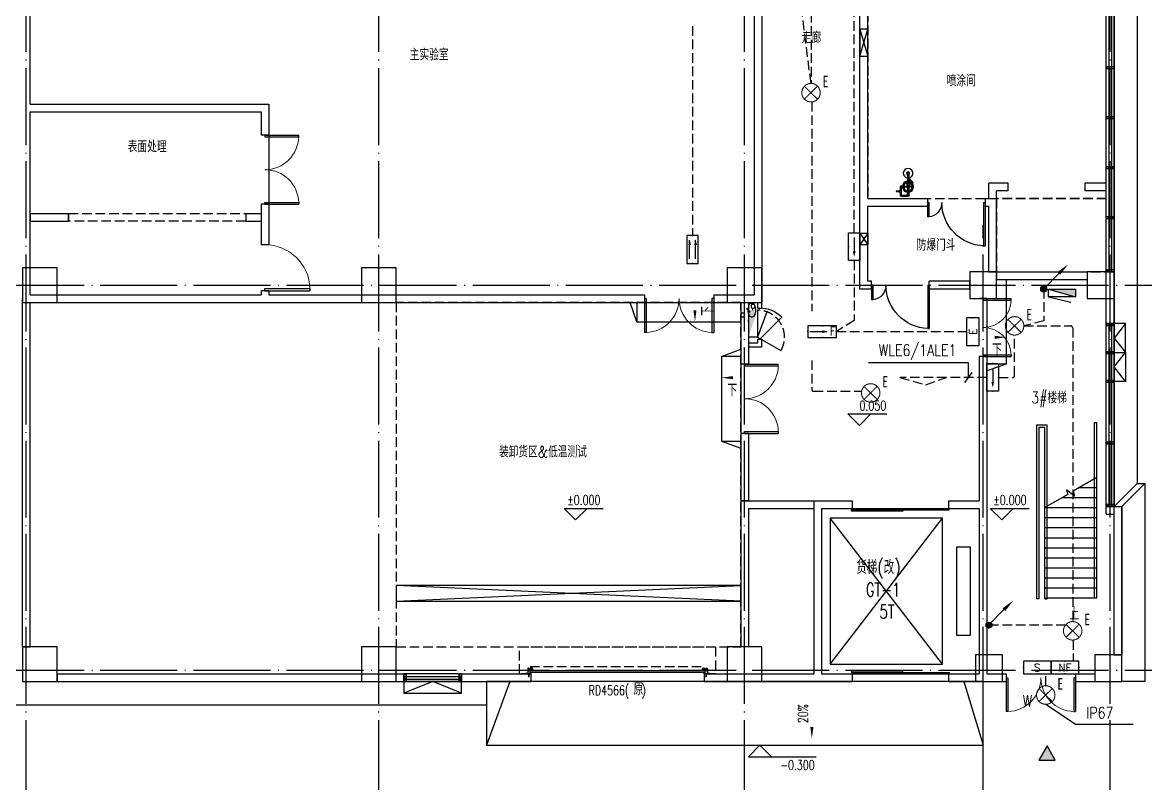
# Model space of a CAD drawing. Extents: x -621157 to 1764546, y -106808 to 741893.
# Drawn here: x 40121 to 69300, y -2948 to 16825 of the extents above; entities that cross this region are included whole.
import ezdxf
from ezdxf.enums import TextEntityAlignment as Align

# ---------------------------------------------------------------- set-up
doc = ezdxf.new("R2010")
doc.units = 0
doc.header["$LTSCALE"] = 1000
doc.header["$MEASUREMENT"] = 0
for name, pattern in [('DASH', [0.35, 0.25, -0.1]), ('XREF-A-101-平面图_t3$0$DASH', [0.35, 0.25, -0.1]), ('XREF-A-101-平面图_t3$0$DOTE', [2.42, 2, -0.2, 0.02, -0.2])]:
    doc.linetypes.add(name, pattern=pattern)
for name, color, linetype in [('0-底图', 7, 'Continuous'), ('E-EQUIP-LGT', 3, 'Continuous'), ('EQUIP-照明', 3, 'Continuous'), ('SIG_TEXT', 2, 'Continuous'), ('T-EQUP-JT', 7, 'Continuous'), ('TEL_TEXT', 7, 'Continuous'), ('WIRE-应急', 4, 'DASH'), ('WIRE-照明', 4, 'Continuous'), ('XREF-A-101-平面图_t3$0$1212121', 8, 'Continuous'), ('XREF-A-101-平面图_t3$0$A-COLUMN', 8, 'Continuous'), ('XREF-A-101-平面图_t3$0$A-DIM_ELEV', 8, 'Continuous'), ('XREF-A-101-平面图_t3$0$A-DOTE', 8, 'Continuous'), ('XREF-A-101-平面图_t3$0$A-GROUND', 8, 'Continuous'), ('XREF-A-101-平面图_t3$0$A-LEAD-AROW', 8, 'Continuous'), ('XREF-A-101-平面图_t3$0$A-PUB-TEXT', 8, 'Continuous'), ('XREF-A-101-平面图_t3$0$A-ROOM-CH', 8, 'Continuous'), ('XREF-A-101-平面图_t3$0$A-SEE', 8, 'Continuous'), ('XREF-A-101-平面图_t3$0$A-STAIR', 8, 'Continuous'), ('XREF-A-101-平面图_t3$0$A-WALL', 8, 'Continuous'), ('XREF-A-101-平面图_t3$0$A-WALL-FILL', 8, 'Continuous'), ('XREF-A-101-平面图_t3$0$A-WINDOW', 8, 'Continuous'), ('XREF-A-101-平面图_t3$0$A-开启符号', 8, 'Continuous'), ('XREF-A-101-平面图_t3$0$DIM_SYMB', 8, 'Continuous'), ('XREF-A-101-平面图_t3$0$EQUIP_消火栓', 8, 'Continuous'), ('XREF-A-101-平面图_t3$0$GROUND', 8, 'Continuous'), ('XREF-A-101-平面图_t3$0$HANDRAIL', 8, 'Continuous'), ('XREF-A-101-平面图_t3$0$I-WALL-GYPSUM', 8, 'Continuous'), ('XREF-A-101-平面图_t3$0$M-HOLE', 8, 'Continuous'), ('XREF-A-101-平面图_t3$0$P-EQUIPMENT', 8, 'Continuous'), ('XREF-A-101-平面图_t3$0$PUB_HATCH', 8, 'Continuous'), ('XREF-A-101-平面图_t3$0$PUB_TEXT', 8, 'Continuous'), ('XREF-A-101-平面图_t3$0$STAIR', 8, 'Continuous'), ('XREF-A-101-平面图_t3$0$win-kq', 8, 'Continuous'), ('XREF-A-101-平面图_t3$0$WINDOW_TEXT', 8, 'Continuous'), ('XREF-A-101-平面图_t3$0$家具-实验室家具', 8, 'Continuous'), ('XREF-A-101-平面图_t3$0$水-尺寸', 8, 'Continuous'), ('设备-照明', 3, 'Continuous')]:
    doc.layers.add(name, color=color, linetype=linetype)
doc.styles.add('_TEL_DIM', font='SIMPLEX', dxfattribs={"width": 0.8, "height": 3.5, "bigfont": 'HZTXT'})
doc.styles.add('DIM_FONT', font='ROMANS', dxfattribs={"width": 0.8, "bigfont": 'HZDXC'})
doc.styles.get("Standard").update_dxf_attribs({"font": 'romans.shx', "bigfont": 'HZDXC.SHX'})
doc.styles.add('STYLE1', font='simhei.ttf')
doc.styles.add('XREF-A-101-平面图_t3$0$-HZDXCROMANS', font='ROMANS.shx', dxfattribs={"bigfont": 'HZDXC.shx'})
doc.styles.add('XREF-A-101-平面图_t3$0$_TCH_DIM', font='SIMPLEX', dxfattribs={"bigfont": 'GBCBIG'})
doc.styles.add('XREF-A-101-平面图_t3$0$A-STANDARD', font='SIMPLEX', dxfattribs={"bigfont": 'GBCBIG'})
doc.styles.add('XREF-A-101-平面图_t3$0$A-WIN-LABEL', font='SIMPLEX', dxfattribs={"bigfont": 'GBCBIG'})
doc.styles.add('XREF-A-101-平面图_t3$0$hzdxcROMANS', font='ROMANS', dxfattribs={"width": 0.8, "bigfont": 'HZDXC'})
doc.dimstyles.get("Standard").update_dxf_attribs({"dimscale": 100, "dimtxt": 3.5, "dimasz": 1, "dimexe": 2.5, "dimexo": 3, "dimgap": 1.5, "dimtad": 1, "dimdec": 0, "dimzin": 0, "dimdsep": 46, "dimtxsty": 'Standard', "dimblk": 'ARCHTICK', "dimcen": 0.09, "dimadec": 0, "dimazin": 0, "dimtfac": 1, "dimtdec": 0, "dimtix": 1, "dimtmove": 2, "dimatfit": 3, "dimfxl": 0, "dimtolj": 1, "dimtzin": 0, "dimarcsym": 0})

# ---------------------------------------------------------------- blocks, each defined once
blk = doc.blocks.new('XREF-A-101-平面图_t3$0$轴网')
at = {"layer": 'XREF-A-101-平面图_t3$0$A-DOTE', "linetype": 'XREF-A-101-平面图_t3$0$DOTE'}
for p, q in [((38340, -3300), (38340, 43300)), ((47500, -3300), (47500, 43300)), ((57000, -3300), (57000, 43300)), ((66500, -3300), (66500, 43300)), ((63200, -3300), (63200, 11562.8)), ((-3300, 10000), (69800, 10000)), ((-3300, 0), (69800, 0))]:
    blk.add_line(p, q, dxfattribs=at)
blk = doc.blocks.new('XREF-A-101-平面图_t3$0$G$C869EB286')
at = {"layer": 'XREF-A-101-平面图_t3$0$A-WINDOW'}
h = blk.add_hatch(dxfattribs=at)
h.set_pattern_fill('ANSI31', color=256, scale=25)
h.set_pattern_definition([(45, (-143.957, -89940), (-28.0633, 28.0633), [])])
h.paths.add_polyline_path([(0, 60), (200, 60), (200, 0), (0, 0)])
blk.add_lwpolyline([(0, 60), (200, 60), (200, 0), (0, 0)], close=True, dxfattribs=at)
blk = doc.blocks.new('XREF-A-101-平面图_t3$0$G$CAD65C2AA')
at = {"layer": 'XREF-A-101-平面图_t3$0$DIM_SYMB'}
blk.add_lwpolyline([(-952, 1750, 0, 0, 0), (-952, 4180, 80, 0, 0), (-952, 4480, 0, 0, 0)], format="xyseb", dxfattribs=at)
at = {"layer": 'XREF-A-101-平面图_t3$0$HANDRAIL'}
for p, q in [((-410, 1880), (-410, 6430)), ((-410, 6430), (-350, 6430)), ((-350, 1880), (-350, 6430)), ((-410, 1880), (-350, 1880))]:
    blk.add_line(p, q, dxfattribs=at)
at = {"layer": 'XREF-A-101-平面图_t3$0$STAIR'}
for p, q in [((-1640, 6360), (-1910, 6360)), ((-1910, 6360), (-1910, 1850)), ((-1700, 6300), (-1850, 6300)), ((-1850, 6300), (-1850, 1850)), ((-1700, 1850), (-1700, 6300)), ((-1640, 1850), (-1640, 6360)), ((-350, 5000), (-964, 4645)), ((-350, 1880), (-350, 5000)), ((-930, 4515), (-1136, 4687)), ((-1136, 4687), (-1103, 4565)), ((-800, 4740), (-350, 4740)), ((-1103, 4565), (-1700, 4220)), ((-1250, 4480), (-350, 4480)), ((-964, 4645), (-930, 4515)), ((-1700, 4220), (-350, 4220)), ((-1700, 1880), (-1700, 4220)), ((-1700, 3960), (-350, 3960)), ((-1700, 3700), (-350, 3700)), ((-1700, 3440), (-350, 3440)), ((-1700, 3180), (-350, 3180)), ((-1700, 2920), (-350, 2920)), ((-1700, 2660), (-350, 2660)), ((-1700, 2400), (-350, 2400)), ((-1700, 2140), (-350, 2140)), ((-1850, 1850), (-1910, 1850)), ((-1700, 1880), (-350, 1880)), ((-1700, 1850), (-1640, 1850))]:
    blk.add_line(p, q, dxfattribs=at)
at = {"layer": 'XREF-A-101-平面图_t3$0$PUB_TEXT', "style": 'XREF-A-101-平面图_t3$0$_TCH_DIM'}
blk.add_text('上', height=338, dxfattribs=at).set_placement((-1056, 1295))
blk = doc.blocks.new('XREF-A-101-平面图_t3$0$ROOM')
at = {"layer": 'XREF-A-101-平面图_t3$0$A-ROOM-CH', "style": 'XREF-A-101-平面图_t3$0$-HZDXCROMANS', "width": 0.6}
for tag, p in [('中文房间名称', (0, -1000)), ('英文房间名称', (0, -1500))]:
    blk.add_attdef(tag, text='', height=300, dxfattribs=at).set_placement(p, align=Align.CENTER)
blk = doc.blocks.new('XREF-A-101-平面图_t3$0$柱网1F')
at = {"layer": 'XREF-A-101-平面图_t3$0$A-COLUMN'}
for points in [[(38240, -30450), (39140, -30450), (39140, -29550), (38240, -29550)], [(47050, -30450), (47950, -30450), (47950, -29550), (47050, -29550)], [(56550, -30450), (57450, -30450), (57450, -29550), (56550, -29550)], [(62850, -30350), (63550, -30350), (63550, -29650), (62850, -29650)], [(65900, -30350), (66600, -30350), (66600, -29650), (65900, -29650)], [(38240, -39400), (38240, -40300), (39140, -40300), (39140, -39400)], [(47050, -39400), (47050, -40300), (47950, -40300), (47950, -39400)], [(56550, -39400), (56550, -40300), (57450, -40300), (57450, -39400)], [(63000, -39600), (63000, -40300), (63700, -40300), (63700, -39600)], [(66100, -39600), (66100, -40300), (66800, -40300), (66800, -39600)]]:
    blk.add_lwpolyline(points, close=True, dxfattribs=at)
blk = doc.blocks.new('XREF-A-101-平面图_t3$0$TYHGDGV(28)')
at = {"color": 0, "linetype": 'XREF-A-101-平面图_t3$0$DASH', "extrusion": (0, 0, -1)}
blk.add_line((81729, 11046), (86274, 11046), dxfattribs=at)
at = {"layer": 'XREF-A-101-平面图_t3$0$win-kq'}
for p, q in [((81697, 11318), (81694, 11314)), ((81697, 11318), (81701, 11314)), ((81698, 11127), (81727, 11127)), ((81698, 11111), (81727, 11111)), ((81727, 11140), (81791, 11140)), ((81727, 11130), (81791, 11130)), ((81727, 11107), (81791, 11107)), ((86276, 11140), (86212, 11140)), ((86276, 11130), (86212, 11130)), ((86276, 11107), (86212, 11107)), ((86305, 11127), (86276, 11127)), ((86305, 11111), (86276, 11111)), ((86306, 11318), (86302, 11314)), ((86306, 11318), (86309, 11314))]:
    blk.add_line(p, q, dxfattribs=at)
at = {"layer": 'XREF-A-101-平面图_t3$0$win-kq', "linetype": 'XREF-A-101-平面图_t3$0$DASH'}
blk.add_line((86252, 11238), (86492, 11238), dxfattribs=at)
blk.add_lwpolyline([(81752, 11238), (81452, 11238), (81452, 10538), (86552, 10538), (86552, 11238), (86252, 11238)], dxfattribs=at)
at = {"layer": 'XREF-A-101-平面图_t3$0$win-kq'}
for points in [[(81634, 11210), (81634, 11221, 1), (81627, 11221), (81627, 11210), (81627, 11232, -0.414214), (81632, 11238), (81746, 11238, -0.414214), (81752, 11232), (81752, 11214), (81752, 11221, 1), (81741, 11221), (81741, 11214)], [(86369, 11210), (86369, 11221, -1), (86377, 11221), (86377, 11210), (86377, 11232, 0.414214), (86371, 11238), (86257, 11238, 0.414214), (86252, 11232), (86252, 11214), (86252, 11221, -1), (86262, 11221), (86262, 11214)]]:
    blk.add_lwpolyline(points, format="xyb", dxfattribs=at)
for points in [[(81699, 11101), (81693, 11092), (81686, 11088), (81684, 11088), (81676, 11092), (81668, 11115), (81668, 11156), (81698, 11156), (81698, 11146), (81698, 11156), (81668, 11156), (81668, 11238)], [(81720, 11248), (81673, 11238)], [(81720, 11238), (81673, 11248)], [(81678, 11106), (81674, 11106), (81674, 11131), (81678, 11131)], [(81692, 11107), (81698, 11107), (81698, 11130), (81692, 11130)], [(81694, 11314), (81694, 11238), (81701, 11238), (81701, 11314)], [(81727, 11203), (81727, 11200), (81731, 11197), (81731, 11152), (81727, 11150), (81727, 11146), (86276, 11146), (86276, 11150), (86272, 11152), (86272, 11197), (86276, 11200), (86276, 11203), (81727, 11203)], [(81791, 11146), (81791, 11090), (81727, 11090), (81727, 11146)], [(81746, 11221), (81746, 11212), (81752, 11212), (81752, 11205), (81741, 11205), (81741, 11212), (81746, 11212), (81746, 11221)], [(81791, 11111), (81806, 11111), (81806, 11127), (81791, 11127)], [(86212, 11111), (86198, 11111), (86198, 11127), (86212, 11127)], [(86212, 11146), (86212, 11090), (86276, 11090), (86276, 11146)], [(86257, 11221), (86257, 11212), (86252, 11212), (86252, 11205), (86262, 11205), (86262, 11212), (86257, 11212), (86257, 11221)], [(86331, 11248), (86283, 11238)], [(86331, 11238), (86283, 11248)], [(86309, 11314), (86309, 11238), (86302, 11238), (86302, 11314)], [(86304, 11101), (86310, 11092), (86317, 11088), (86320, 11088), (86327, 11092), (86336, 11115), (86336, 11156), (86306, 11156), (86306, 11146), (86306, 11156), (86336, 11156), (86336, 11238)], [(86311, 11107), (86305, 11107), (86305, 11130), (86311, 11130)], [(86326, 11106), (86329, 11106), (86329, 11131), (86326, 11131)]]:
    blk.add_lwpolyline(points, dxfattribs=at)
for points in [[(81720, 11248), (81720, 11238), (81673, 11238), (81673, 11248)], [(81677, 11233), (81718, 11233), (81718, 11238), (81677, 11238)], [(81687, 11233), (81709, 11233), (81709, 11230), (81687, 11230)], [(81688, 11223), (81707, 11223), (81707, 11230), (81688, 11230)], [(86283, 11248), (86283, 11238), (86331, 11238), (86331, 11248)], [(86326, 11233), (86285, 11233), (86285, 11238), (86326, 11238)], [(86317, 11233), (86295, 11233), (86295, 11230), (86317, 11230)], [(86315, 11223), (86296, 11223), (86296, 11230), (86315, 11230)]]:
    blk.add_lwpolyline(points, close=True, dxfattribs=at)
for points in [[(81678, 11098), (81678, 11139, -1), (81692, 11139), (81692, 11098, -1)], [(86326, 11098), (86326, 11139, 1), (86311, 11139), (86311, 11098, 1)]]:
    blk.add_lwpolyline(points, format="xyb", close=True, dxfattribs=at)
blk = doc.blocks.new('_ArchTick')
at = {"color": 0, "linetype": 'ByBlock', "const_width": 0.4}
blk.add_lwpolyline([(-0.5, -0.5), (0.5, 0.5)], dxfattribs=at)
blk = doc.blocks.new('*D25423')
at = {"layer": 'Defpoints', "color": 0}
blk.add_point((0, 0), dxfattribs=at)
blk.add_point((0, 0), dxfattribs=at)
blk.add_point((0, 0), dxfattribs=at)
blk.add_point((0, 0), dxfattribs=at)
at = {"layer": 'XREF-A-101-平面图_t3$0$水-尺寸', "color": 0, "linetype": 'ByBlock', "lineweight": -2}
blk.add_line((0, 300), (0, 250), dxfattribs=at)
blk.add_line((0, 300), (0, 250), dxfattribs=at)
blk.add_arc((0, 0), 0, 180, 180, dxfattribs=at)
at = {"layer": 'XREF-A-101-平面图_t3$0$水-尺寸', "color": 0, "linetype": 'ByBlock', "lineweight": -2, "xscale": 100, "yscale": 100, "zscale": 100}
for rotation in [90, 90.00000000000001]:
    blk.add_blockref('_ArchTick', (0, 0), dxfattribs=dict(at, rotation=rotation))
at = {"layer": 'XREF-A-101-平面图_t3$0$水-尺寸', "color": 0, "insert": (0, 0), "char_height": 350, "attachment_point": 5}
blk.add_mtext('\\A1;0%%d', dxfattribs=at)
blk = doc.blocks.new('XREF-A-101-平面图_t3$0$$TWTSYS$00000508')
for p, q in [((-0.5, 0.5), (0.324, 1.224)), ((-0.5, 0.5), (-0.5, -0.5)), ((-0.5, -0.5), (0.5, 0.5)), ((0.5, 0.5), (-0.5, 0.5)), ((0.5, -0.5), (0.5, 0.5)), ((-0.5, -0.5), (0.5, -0.5))]:
    blk.add_line(p, q)
blk.add_solid([(0.5, -0.5), (0.5, 0.5), (-0.5, -0.5)])
blk = doc.blocks.new('XREF-A-101-平面图_t3$0$bz1')
at = {"layer": 'XREF-A-101-平面图_t3$0$PUB_HATCH'}
h = blk.add_hatch(color=1, dxfattribs=at)
h.dxf.hatch_style = 1
h.paths.add_polyline_path([(4866032, -641203), (4865818, -641573), (4866245, -641573)])
at = {"layer": 'XREF-A-101-平面图_t3$0$PUB_TEXT', "color": 1}
blk.add_lwpolyline([(4866032, -641203), (4865818, -641573), (4866245, -641573)], close=True, dxfattribs=at)
blk = doc.blocks.new('XREF-A-101-平面图_t3$0$G$C34B60025')
blk.add_blockref('XREF-A-101-平面图_t3$0$bz1', (-4801271, 499331))
blk = doc.blocks.new('XREF-A-101-平面图_t3$0$Shower_plan')
at = {"layer": 'XREF-A-101-平面图_t3$0$1212121'}
for p, q in [((-94, -290), (-90, -290)), ((-20, -112), (-20, -94)), ((-16, -314), (-16, -120)), ((16, -314), (16, -120)), ((20, -112), (20, -94)), ((164, -90), (164, -66)), ((184, -114), (208, -114)), ((184, -274), (208, -274)), ((212, -177), (208, -177)), ((212, -199), (208, -199)), ((215, -184), (220, -184)), ((215, -193), (220, -193)), ((-75, -301), (-18, -302)), ((-75, -315), (-22, -315)), ((-34, -355), (-31, -355)), ((-34, -361), (-31, -361)), ((-16, -607), (-16, -396)), ((16, -607), (16, -396)), ((75, -302), (17, -302)), ((75, -316), (22, -316)), ((94, -327), (90, -327)), ((160, -297), (160, -321))]:
    blk.add_line(p, q, dxfattribs=at)
for points in [[(-111, -308, -0.092425), (-109, -301, -0.095768), (-106, -295, -0.100909), (-101, -292, -0.104872), (-94, -290, -0.001591), (-94, -290, -0.100909)], [(143, -321), (184, -321, 0.414214), (208, -297), (208, -90, 0.414214), (184, -66), (23, -66)], [(143, -297), (160, -297, 0.414214), (184, -273), (184, -114, 0.414214), (160, -90), (23, -90)], [(-16, -530), (-128, -419, -1), (-122, -414)], [(-122, -414), (-53, -483, -1)], [(-93, -325, -0.034962), (-95, -325, -0.104872), (-101, -324, -0.100909), (-106, -320, -0.095768), (-110, -314, -0.092425), (-111, -308, -0.092425)], [(-37, -491), (-54, -491, -1), (-54, -483), (-37, -483)], [(-45, -491), (-16, -519, -1)], [(-37, -349, 0.153738), (-38, -347), (-43, -347, 0.078248), (-44, -349), (-44, -364, 0.153738), (-43, -367), (-38, -367, 0.153738), (-37, -364)], [(-23, -388), (-23, -395, 0.154019), (-19, -396), (19, -396, 0.154019), (23, -395), (23, -388)], [(92, -292, -0.034962), (94, -292, -0.104872), (100, -293, -0.100909), (106, -297, -0.095768), (109, -303, -0.092425), (110, -310, -0.092425)], [(110, -310, -0.092425), (109, -316, -0.095768), (105, -322, -0.100909), (100, -326, -0.104872), (94, -327, -0.001591), (94, -327, -0.100909)]]:
    blk.add_lwpolyline(points, format="xyb", dxfattribs=at)
for points in [[(-106, -308, -0.092425), (-105, -301, -0.095768), (-102, -295, -0.100909), (-96, -292, -0.104872), (-90, -290, -0.104872), (-84, -292, -0.100909), (-79, -296, -0.095768), (-75, -301, -0.092425), (-74, -308, -0.092425), (-75, -315, -0.095768), (-79, -320, -0.100909), (-84, -324, -0.104872), (-90, -325, -0.104872), (-97, -324, -0.100909), (-102, -320, -0.095768), (-105, -314, -0.092425)], [(221, -201), (229, -201, 0.414214), (231, -199), (231, -194, -0.414214), (232, -193), (313, -193, 0.414214), (313, -192), (313, -185, 0.414214), (313, -184), (232, -184, -0.414214), (231, -183), (231, -177, 0.414214), (229, -176), (221, -176, 0.414214), (220, -177), (220, -199, 0.414214)], [(106, -310, -0.092425), (105, -316, -0.095768), (101, -322, -0.100909), (96, -326, -0.104872), (90, -327, -0.104872), (84, -325, -0.100909), (78, -322, -0.095768), (75, -316, -0.092425), (74, -309, -0.092425), (75, -303, -0.095768), (78, -297, -0.100909), (84, -293, -0.104872), (90, -292, -0.104872), (96, -293, -0.100909), (101, -297, -0.095768), (105, -303, -0.092425)], [(-20, -657), (-20, -607), (20, -607), (20, -657, -1)]]:
    blk.add_lwpolyline(points, format="xyb", close=True, dxfattribs=at)
for points in [[(-22, -120), (-22, -112), (22, -112), (22, -120)], [(-37, -500), (-34, -500), (-34, -346), (-37, -346)], [(24, -388), (-24, -388), (-24, -338), (-22, -336), (22, -336), (24, -338)]]:
    blk.add_lwpolyline(points, close=True, dxfattribs=at)
for points in [[(212, -177), (214, -177), (215, -179), (215, -198), (214, -199)], [(212, -199), (214, -199), (215, -198), (215, -179), (214, -177)], [(-34, -491), (-28, -491), (-28, -483), (-34, -483)], [(-24, -371), (-31, -371), (-31, -346), (-24, -346)], [(-22, -336), (-22, -314), (22, -314), (22, -336)], [(-31, -657), (-20, -637)], [(20, -637), (31, -657), (16, -684), (-16, -684), (-31, -657)]]:
    blk.add_lwpolyline(points, dxfattribs=at)
for centre, radius in [((0, -78), 26.3), ((0, -78), 16.4), ((-60, -481), 3.91)]:
    blk.add_circle(centre, radius, dxfattribs=at)
for centre, radius, start, end in [((0, -309), 144, 96.5663, 263.4343), ((0, -309), 139, 96.804, 263.1966), ((0, -309), 111, 98.3801, 261.6205), ((0, -309), 36, 116.7475, 168.6934), ((0, -309), 144, 276.5663, 83.4343), ((0, -309), 139, 276.804, 83.1966), ((0, -309), 111, 278.6256, 81.375), ((0, -309), 36, 10.3072, 62.4104), ((0, -657), 125, 97.5816, 82.419), ((0, -309), 36, 190.3072, 231.764), ((0, -309), 18.8, 149.7809, 195.9711), ((0, -309), 18.8, 344.0295, 27.2237), ((0, -309), 36, 308.7702, 348.6934), ((0, -657), 37.5, 121.3804, 58.6121)]:
    blk.add_arc(centre, radius, start, end, dxfattribs=at)
blk = doc.blocks.new('XREF-A-101-平面图_t3$0$G$C45C07046')
at = {"layer": 'XREF-A-101-平面图_t3$0$家具-实验室家具', "color": 252, "rotation": 180.0000000129349}
blk.add_blockref('XREF-A-101-平面图_t3$0$Shower_plan', (161250, 12250), dxfattribs=at)
blk = doc.blocks.new('*U25183')
at = {"color": 0}
blk.add_line((-1250, 100), (1250, 100), dxfattribs=at)
for points in [[(59, 170), (-1270, 170), (-1270, 140), (59, 140)], [(1270, 110), (-32, 110), (-32, 140), (1270, 140)]]:
    blk.add_lwpolyline(points, close=True, dxfattribs=at)
blk = doc.blocks.new('*U25182')
at = {"color": 0, "xscale": 0.0004, "yscale": 0.0004, "zscale": 0.0004}
blk.add_blockref('*U25183', (0, 0), dxfattribs=at)
blk = doc.blocks.new('XREF-A-101-平面图_t3$0$DOOR2DLIB$SYSLIB$00000108')
at = {"color": 0}
for p, q in [((-0.5, 0), (-0.5, 0.4875)), ((-0.475, 0.4875), (-0.5, 0.4875)), ((-0.475, 0), (-0.475, 0.4875)), ((0.475, 0), (0.475, 0.4875)), ((0.475, 0.4875), (0.5, 0.4875)), ((0.5, 0), (0.5, 0.4875)), ((-0.5, 0), (-0.475, 0)), ((0.5, 0), (0.475, 0))]:
    blk.add_line(p, q, dxfattribs=at)
at = {"color": 0, "lineweight": 13}
for centre, start, end in [((-0.4875, 0), 0, 88.53072), ((0.4875, 0), 91.46928, 180)]:
    blk.add_arc(centre, 0.4875, start, end, dxfattribs=at)
blk = doc.blocks.new('XREF-A-101-平面图_t3$0$WINDOW2DLIB$SYSLIB$00000001')
at = {"color": 0}
for points in [[(-0.5, 0.5), (-0.5, -0.5)], [(-0.5, 0.5), (0.5, 0.5)], [(0.5, -0.5), (0.5, 0.5)], [(0.5, 0.1667), (-0.5, 0.1667)], [(0.5, -0.1667), (-0.5, -0.1667)], [(-0.5, -0.5), (0.5, -0.5)]]:
    blk.add_lwpolyline(points, dxfattribs=at)
blk = doc.blocks.new('*U25196')
at = {"color": 0}
blk.add_line((-1250, 100), (1250, 100), dxfattribs=at)
for points in [[(59, 170), (-1270, 170), (-1270, 140), (59, 140)], [(1270, 110), (-32, 110), (-32, 140), (1270, 140)]]:
    blk.add_lwpolyline(points, close=True, dxfattribs=at)
blk = doc.blocks.new('*U25195')
at = {"color": 0, "xscale": 0.0004, "yscale": 0.0004, "zscale": 0.0004}
blk.add_blockref('*U25196', (0, 0), dxfattribs=at)
blk = doc.blocks.new('XREF-A-101-平面图_t3$0$DOOR2DLIB$SYSLIB$00000123')
at = {"color": 0}
for p, q in [((0.475, -0.001), (0.475, 0.752)), ((0.475, 0.752), (0.5, 0.752)), ((0.5, -0.001), (0.5, 0.752)), ((-0.5, 0), (-0.5, 0.252)), ((-0.475, 0.252), (-0.5, 0.252)), ((-0.475, 0), (-0.475, 0.252)), ((-0.475, 0), (-0.5, 0)), ((0.475, -0.001), (0.5, -0.001))]:
    blk.add_line(p, q, dxfattribs=at)
for centre, radius, start, end in [((0.505, -0.002), 0.755, 92.2493, 179.7238), ((-0.501, 0.003), 0.251, 359.7899, 84.0974)]:
    blk.add_arc(centre, radius, start, end, dxfattribs=at)
blk = doc.blocks.new('XREF-A-101-平面图_t3$0$DOOR2DLIB$SYSLIB$00000107')
at = {"color": 0}
for p, q in [((0.45, 0.975), (0.5, 0.975)), ((0.45, 0), (0.45, 0.975)), ((0.5, 0), (0.5, 0.975)), ((0.5, 0), (0.45, 0))]:
    blk.add_line(p, q, dxfattribs=at)
at = {"color": 0, "lineweight": 13}
blk.add_arc((0.475, 0), 0.975, 91.4693, 180, dxfattribs=at)
blk = doc.blocks.new('XREF-A-101-平面图_t3$0$DOOR2DLIB$SYSLIB$00000101')
at = {"color": 0}
blk.add_line((0.5, 0), (-0.207, 0.707), dxfattribs=at)
blk.add_arc((0.5, 0), 1, 135, 180, dxfattribs=at)
blk = doc.blocks.new('HC002633132082')
at = {"layer": 'EQUIP-照明', "color": 0, "linetype": 'Continuous', "const_width": 0.267}
blk.add_lwpolyline([(-2.37, 0, 1), (2.43, 0, 1)], format="xyb", close=True, dxfattribs=at)
for points in [[(-1.7, 1.67), (1.7, -1.67)], [(-1.7, -1.67), (-1.7, -1.67), (1.7, 1.67)]]:
    blk.add_lwpolyline(points, dxfattribs=at)
at = {"layer": 'EQUIP-照明', "color": 0}
blk.add_point((0, 0), dxfattribs=at)
at = {"color": 0, "width": 0.7}
blk.add_attdef('PSFHATT', (4.48, -2.4), '', height=0.025, dxfattribs=at)
at = {"layer": 'EQUIP-照明', "color": 0, "style": 'STYLE1', "width": 0.7}
blk.add_text('E', height=3, dxfattribs=at).set_placement((3.81, 1.42), align=Align.CENTER)
at = {"layer": 'EQUIP-照明', "color": 0, "style": '_TEL_DIM', "flags": 1}
blk.add_attdef('A', text='', height=0.0001, dxfattribs=at).set_placement((0.03, 0), align=Align.MIDDLE_CENTER)
blk = doc.blocks.new('HC002651110953')
at = {"layer": 'E-EQUIP-LGT', "color": 0}
for p, q in [((-7.2, 1.5), (-7.2, -1.5)), ((0, 1.5), (-7.2, 1.5)), ((-6, 0.74), (-1.2, 0.74)), ((0, -1.5), (0, 1.5)), ((-7.2, -1.5), (0, -1.5)), ((-6, -0.8), (-1.2, -0.8))]:
    blk.add_line(p, q, dxfattribs=at)
for p in [(-7.2, 0), (0, 0)]:
    blk.add_point(p, dxfattribs=at)
for points in [[(-2.4, 0.38), (-0.96, 0.74), (-2.4, 1.1)], [(-2.4, -1.16), (-0.96, -0.8), (-2.4, -0.44)]]:
    blk.add_solid(points, dxfattribs=at)
at = {"color": 0, "width": 0.7}
blk.add_attdef('PSFHATT', (0.02, -1.5), '', height=0.025, dxfattribs=at)
at = {"layer": 'E-EQUIP-LGT', "color": 0, "style": '_TEL_DIM', "flags": 1}
for tag in ['A', 'REMARK']:
    blk.add_attdef(tag, text='', height=0.0001, dxfattribs=at).set_placement((-3.6, -1.5), align=Align.MIDDLE_CENTER)
blk = doc.blocks.new('HC002631130701')
at = {"layer": 'WIRE-照明', "color": 0}
for p, q in [((-3.6, 3), (3.6, 3)), ((-3.6, 0), (-3.6, 3)), ((3.6, 3), (3.6, 0)), ((3.6, 0), (-3.6, 0)), ((-2.4, 1.5), (1.2, 1.5))]:
    blk.add_line(p, q, dxfattribs=at)
for p in [(0, 3), (-3.6, 1.5), (0, 0), (3.6, 1.5)]:
    blk.add_point(p, dxfattribs=at)
blk.add_solid([(1.2, 1.86), (2.64, 1.5), (1.2, 1.14)], dxfattribs=at)
at = {"color": 0, "width": 0.7}
blk.add_attdef('PSFHATT', (3.62, 0), '', height=0.025, dxfattribs=at)
at = {"layer": 'TEL_TEXT', "color": 0, "style": '_TEL_DIM', "flags": 1}
blk.add_attdef('A', text='', height=0.0001, dxfattribs=at).set_placement((0, 3), align=Align.MIDDLE_CENTER)
blk = doc.blocks.new('HC002649110740')
at = {"layer": 'EQUIP-照明', "color": 0}
for p, q in [((3.6, 3.3), (-3.6, 3.3)), ((-3.6, 3.3), (-3.6, 0)), ((3.6, 0), (3.6, 3.3)), ((-3.6, 0), (3.6, 0))]:
    blk.add_line(p, q, dxfattribs=at)
for p in [(0, 3.3), (-3.6, 1.65), (0, 0), (3.6, 1.65)]:
    blk.add_point(p, dxfattribs=at)
at = {"color": 0, "width": 0.7}
blk.add_attdef('PSFHATT', (9.31, 0), '', height=0.025, dxfattribs=at)
at = {"layer": 'EQUIP-照明', "color": 0, "style": '_TEL_DIM'}
blk.add_attdef('$TEXT$', text='', height=2, dxfattribs=at).set_placement((0, 1.65), align=Align.MIDDLE_CENTER)
at = {"layer": 'EQUIP-照明', "color": 0, "style": '_TEL_DIM', "flags": 1}
blk.add_attdef('A', text='', height=0.0001, dxfattribs=at).set_placement((0, 0), align=Align.MIDDLE_CENTER)
blk = doc.blocks.new('$Equip$00002831')
at = {"color": 3, "linetype": 'Continuous'}
for p, q in [((0.699, 0.292), (-0.701, 0.292)), ((-0.701, 0.292), (-0.701, -0.292)), ((0.699, -0.292), (0.699, 0.292)), ((-0.701, -0.292), (0.699, -0.292)), ((0.233, -0.001), (-0.608, -0.001))]:
    blk.add_line(p, q, dxfattribs=at)
for p in [(0.027, 0.292), (-0.701, 0), (0.027, -0.292), (0.699, 0)]:
    blk.add_point(p, dxfattribs=at)
blk.add_solid([(0, -0.071), (0.28, -0.001), (0, 0.069)], dxfattribs=at)
at = {"color": 3, "linetype": 'Continuous', "width": 0.8}
blk.add_text('F', height=0.438, dxfattribs=at).set_placement((0.382, -0.193))
at = {"color": 3, "linetype": 'Continuous', "style": '_TEL_DIM', "flags": 1}
blk.add_attdef('A', text='', height=0.00002, dxfattribs=at).set_placement((0.027, 0.292), align=Align.MIDDLE_CENTER)
blk = doc.blocks.new('*X14699')
at = {"color": 0, "linetype": 'Continuous'}
for p, q in [((192.59, 446.72), (193.87, 448.01)), ((192.65, 446.36), (194.23, 447.94)), ((192.69, 447.24), (193.35, 447.91)), ((192.79, 446.07), (194.52, 447.8)), ((192.98, 445.84), (194.75, 447.61)), ((193.23, 445.66), (194.93, 447.37)), ((193.53, 445.54), (195.05, 447.06)), ((193.92, 445.51), (195.08, 446.67)), ((194.61, 445.77), (194.82, 445.99))]:
    blk.add_line(p, q, dxfattribs=at)
blk = doc.blocks.new('HC001442')
at = {"color": 4, "linetype": 'Continuous'}
blk.add_line((0, -0.06), (-3.11, -3.23), dxfattribs=at)
blk.add_lwpolyline([(-3.11, -3.23, 0.8, 0, 0), (-5.06, -5.12, 0, 0, 0)], format="xyseb", dxfattribs=at)
blk.add_circle((0, 0), 0.625, dxfattribs=at)
at = {"color": 4, "linetype": 'Continuous', "xscale": 0.5, "yscale": 0.5, "zscale": 0.5}
blk.add_blockref('*X14699', (-96.92, -223.38), dxfattribs=at)
blk = doc.blocks.new('XREF-A-101-平面图_t3$0$单出口消火栓新')
for p, q in [((-240, 700), (-846.2, 1050)), ((-479.4, 42.2), (-240, 700)), ((-240, 0), (-240, 700)), ((-240, 700), (0, 700))]:
    blk.add_line(p, q)
at = {"color": 0, "linetype": 'XREF-A-101-平面图_t3$0$DASH'}
blk.add_arc((-240, 700), 700, 150, 270, dxfattribs=at)
blk.add_solid([(-240, 0), (0, 0), (0, 700)])
at = {"layer": 'XREF-A-101-平面图_t3$0$水-尺寸', "linetype": 'ByBlock'}
dim = blk.add_angular_dim_3p(base=(0, 0), center=(0, 0), p1=(0, 0), p2=(0, 0), dimstyle='Standard', dxfattribs=at)
dim.commit()
dim.dimension.update_dxf_attribs({"geometry": '*D25423', "text_midpoint": (0, 0)})
blk = doc.blocks.new('*U25256')
at = {"layer": 'XREF-A-101-平面图_t3$0$P-EQUIPMENT', "color": 10}
blk.add_line((0, 120), (50, 120), dxfattribs=at)
at = {"layer": 'XREF-A-101-平面图_t3$0$P-EQUIPMENT'}
blk.add_circle((100, 120), 50, dxfattribs=at)
at = {"layer": 'XREF-A-101-平面图_t3$0$P-EQUIPMENT', "xscale": -1, "rotation": 90}
blk.add_blockref('XREF-A-101-平面图_t3$0$单出口消火栓新', (0, 0), dxfattribs=at)
blk = doc.blocks.new('XREF-A-101-平面图_t3$0$G$C156FCA62')
at = {"layer": 'XREF-A-101-平面图_t3$0$EQUIP_消火栓', "xscale": -700, "yscale": 200, "zscale": 700, "rotation": 180}
blk.add_blockref('XREF-A-101-平面图_t3$0$$TWTSYS$00000508', (65250, 9800), dxfattribs=at)
at = {"layer": 'XREF-A-101-平面图_t3$0$P-EQUIPMENT', "xscale": -1, "rotation": 270}
blk.add_blockref('*U25256', (57100, 9350), dxfattribs=at)
blk = doc.blocks.new('*U25374')
at = {"layer": 'XREF-A-101-平面图_t3$0$P-EQUIPMENT', "color": 10}
blk.add_line((0, 120), (50, 120), dxfattribs=at)
at = {"layer": 'XREF-A-101-平面图_t3$0$P-EQUIPMENT'}
blk.add_circle((100, 120), 50, dxfattribs=at)
at = {"layer": 'XREF-A-101-平面图_t3$0$P-EQUIPMENT', "xscale": -1, "rotation": 90}
blk.add_blockref('XREF-A-101-平面图_t3$0$单出口消火栓新', (0, 0), dxfattribs=at)
blk = doc.blocks.new('XREF-A-101-平面图_t3$0$G$C646F86AA')
at = {"layer": 'XREF-A-101-平面图_t3$0$EQUIP_消火栓', "xscale": -700, "yscale": 200, "zscale": 700, "rotation": 180}
blk.add_blockref('XREF-A-101-平面图_t3$0$$TWTSYS$00000508', (65250, 9800), dxfattribs=at)
at = {"layer": 'XREF-A-101-平面图_t3$0$P-EQUIPMENT', "xscale": -1, "rotation": 270}
blk.add_blockref('*U25374', (57100, 9350), dxfattribs=at)
blk = doc.blocks.new('XREF-A-101-平面图_t3')
at = {"layer": 'XREF-A-101-平面图_t3$0$A-DIM_ELEV'}
for p, q in [((259985, 6353), (259685, 6653)), ((259685, 6653), (260698, 6653)), ((259985, 6353), (260285, 6653)), ((252612, 3899), (252312, 4199)), ((252312, 4199), (253325, 4199)), ((252612, 3899), (252912, 4199)), ((263683, 3899), (263383, 4199)), ((263383, 4199), (264395, 4199)), ((263683, 3899), (263983, 4199)), ((257401, -1950), (257101, -2250)), ((257401, -1950), (257701, -2250)), ((257101, -2250), (258861, -2250))]:
    blk.add_line(p, q, dxfattribs=at)
at = {"layer": 'XREF-A-101-平面图_t3$0$A-GROUND'}
for points in [[(263800, 10150), (263800, 7950), (263300, 7950)], [(254200, 9050), (254025, 9550)], [(254200, 9550), (254200, 9050), (256900, 9050)], [(256400, 8150), (256900, 8333)], [(256900, 8150), (256400, 8150), (256400, 5950), (256900, 5950)], [(263800, 7950), (263300, 7776)], [(256400, 5950), (256900, 5767)], [(250900, -300), (250300, -1950)], [(262700, -300), (263200, -1950)]]:
    blk.add_lwpolyline(points, dxfattribs=at)
blk.add_lwpolyline([(250300, -1950), (263200, -1950), (263200, -300), (250300, -300)], close=True, dxfattribs=at)
at = {"layer": 'XREF-A-101-平面图_t3$0$A-LEAD-AROW'}
for points in [[(255712, 9550, 0, 0, 0), (255712, 9050, 0, 80, 0), (255712, 9350, 0, 0, 0)], [(263300, 8646, 0, 0, 0), (263800, 8646, 0, 80, 0), (263500, 8646, 0, 0, 0)], [(256900, 7596, 0, 0, 0), (256400, 7596, 0, 80, 0), (256700, 7596, 0, 0, 0)], [(258750, -464, 0, 0, 0), (258750, -1780, 0, 80, 0), (258750, -1480, 0, 0, 0)]]:
    blk.add_lwpolyline(points, format="xyseb", dxfattribs=at)
at = {"layer": 'XREF-A-101-平面图_t3$0$A-SEE', "linetype": 'XREF-A-101-平面图_t3$0$DASH'}
for points in [[(260200, 12250), (266400, 12250), (266400, 20250), (260200, 20250)], [(266400, 12250), (263550, 12250), (263550, 10350), (266400, 10350)], [(244040, 11663), (239440, 11663), (239440, 11863), (244040, 11863)], [(247950, 600), (256900, 600), (256900, 9550), (247950, 9550)]]:
    blk.add_lwpolyline(points, close=True, dxfattribs=at)
at = {"layer": 'XREF-A-101-平面图_t3$0$A-SEE'}
blk.add_lwpolyline([(247950, 1787), (256900, 1787), (256900, 2196), (247950, 2196)], close=True, dxfattribs=at)
for points in [[(247950, 1787), (256900, 2196)], [(256900, 1787), (247950, 2196)]]:
    blk.add_lwpolyline(points, dxfattribs=at)
at = {"layer": 'XREF-A-101-平面图_t3$0$A-STAIR'}
for p, q in [((259225, 150), (262145, 3950)), ((262145, 150), (259225, 3950))]:
    blk.add_line(p, q, dxfattribs=at)
for points in [[(259225, 150), (262145, 150), (262145, 3950), (259225, 3950)], [(262510, 910), (262875, 910), (262875, 3190), (262510, 3190)]]:
    blk.add_lwpolyline(points, close=True, dxfattribs=at)
at = {"layer": 'XREF-A-101-平面图_t3$0$A-WALL'}
for p, q in [((238440, 14700), (238440, 23950)), ((257450, 20450), (257450, 9550)), ((257250, 20250), (257250, 9750)), ((260000, 12150), (260000, 20350)), ((260200, 12250), (260200, 20250)), ((238440, 14700), (244640, 14700)), ((244640, 14700), (244640, 13900)), ((238440, 14500), (244440, 14500)), ((238440, 9750), (238440, 14500)), ((244440, 14500), (244440, 13900)), ((244440, 12100), (244440, 11050)), ((244640, 12100), (244640, 11050)), ((260000, 9900), (260000, 12150)), ((260200, 12250), (261750, 12250)), ((260200, 10100), (260200, 12050)), ((260200, 12050), (261750, 12050)), ((263250, 12250), (263550, 12250)), ((263250, 12050), (263350, 12050)), ((263350, 10350), (263350, 12050)), ((263550, 10350), (263550, 12250)), ((263350, 10350), (263550, 10350)), ((263550, 10350), (265900, 10350)), ((263550, 10350), (263550, 10150)), ((265900, 10350), (265900, 10150)), ((260300, 10100), (260200, 10100)), ((262850, 10100), (261800, 10100)), ((262850, 9900), (262850, 10100)), ((263550, 10150), (265900, 10150)), ((238240, 600), (238240, 9650)), ((238440, 9750), (244440, 9750)), ((244440, 9850), (244440, 9750)), ((244640, 9850), (244640, 9750)), ((244640, 9750), (254400, 9750)), ((256200, 9750), (257000, 9750)), ((257000, 9750), (257250, 9750)), ((260300, 9900), (260000, 9900)), ((262850, 9900), (261800, 9900)), ((238440, 600), (238440, 9550)), ((238440, 9550), (244540, 9550)), ((244540, 9550), (254400, 9550)), ((256200, 9550), (256900, 9550)), ((256900, 9550), (256900, 7950)), ((257100, 9550), (257100, 7950)), ((257100, 9550), (257450, 9550)), ((256900, 6150), (256900, 4400)), ((257100, 6150), (257100, 4400)), ((256900, 4400), (256900, 600)), ((257100, 4400), (256900, 4400)), ((256900, 4400), (258800, 4400)), ((258800, 4400), (258800, 4200)), ((257100, 4200), (257100, 600)), ((257100, 4200), (258800, 4200)), ((238240, 600), (238440, 600)), ((257100, 600), (256900, 600))]:
    blk.add_line(p, q, dxfattribs=at)
for points in [[(244640, 13900), (244440, 13900)], [(244640, 12100), (244440, 12100)], [(261750, 12250), (261750, 12050)], [(263250, 12250), (263250, 12050)], [(244640, 11050), (244440, 11050)], [(260300, 9900), (260300, 10100)], [(261800, 9900), (261800, 10100)], [(244640, 9850), (244440, 9850)], [(254400, 9750), (254400, 9550)], [(256200, 9750), (256200, 9550)], [(257100, 7950), (256900, 7950)], [(257100, 6150), (256900, 6150)]]:
    blk.add_lwpolyline(points, dxfattribs=at)
at = {"layer": 'XREF-A-101-平面图_t3$0$A-WALL-FILL', "color": 171}
for p, q in [((266400, 9000), (266400, 10350)), ((266600, 9000), (266600, 10350)), ((263300, 9650), (263100, 9650)), ((263100, 8150), (263100, 4400)), ((263300, 8150), (263300, 4300)), ((258800, 4400), (258800, -100)), ((258800, 4400), (259800, 4400)), ((262300, 4400), (263100, 4400)), ((259000, 4200), (259000, -100)), ((259000, 4200), (259800, 4200)), ((262300, 4200), (263100, 4200)), ((263100, 4200), (263100, -100)), ((263300, 4300), (263300, -100)), ((266400, 4050), (266400, 4250)), ((266600, 400), (266600, 4250)), ((266600, 4250), (266800, 4250)), ((266600, 4050), (266600, 4250)), ((266800, 400), (266800, 4250)), ((266400, 4050), (266600, 4050)), ((266600, 400), (266800, 400)), ((239140, -100), (248150, -100)), ((239140, -100), (239140, -300)), ((249650, -100), (251450, -100)), ((255950, -100), (258800, -100)), ((259000, -100), (259800, -100)), ((262300, -100), (263100, -100)), ((263300, -100), (263800, -100)), ((265600, -100), (266100, -100)), ((266100, -100), (266100, -300)), ((239140, -300), (248150, -300)), ((249650, -300), (251450, -300)), ((255950, -300), (258900, -300)), ((258900, -300), (259800, -300)), ((262300, -300), (263200, -300)), ((263200, -300), (263800, -300)), ((265600, -300), (266100, -300))]:
    blk.add_line(p, q, dxfattribs=at)
for points in [[(266400, 10350), (266600, 10350)], [(263300, 9650), (263100, 9650)], [(266400, 9000), (266600, 9000)], [(263300, 8150), (263100, 8150)], [(259800, 4400), (259800, 4200)], [(262300, 4400), (262300, 4200)], [(266400, 4250), (266600, 4250)], [(248150, -100), (248150, -300)], [(249650, -100), (249650, -300)], [(251450, -100), (251450, -300)], [(255950, -100), (255950, -300)], [(259800, -100), (259800, -300)], [(262300, -100), (262300, -300)], [(263800, -100), (263800, -300)], [(265600, -100), (265600, -300)]]:
    blk.add_lwpolyline(points, dxfattribs=at)
at = {"layer": 'XREF-A-101-平面图_t3$0$A-WINDOW'}
for p, q in [((244640, 13900), (244640, 12100)), ((263300, 9650), (263300, 8150)), ((254400, 9550), (256200, 9550)), ((256900, 7950), (256900, 6150)), ((251450, -100), (251450, -300)), ((255950, -100), (255950, -300))]:
    blk.add_line(p, q, dxfattribs=at)
at = {"layer": 'XREF-A-101-平面图_t3$0$A-开启符号', "linetype": 'Continuous'}
for points in [[(266900, 9000), (266600, 9000), (266600, 8250), (266900, 8250)], [(266900, 7500), (266600, 7500), (266600, 8250), (266900, 8250)], [(249650, -600), (249650, -300), (248150, -300), (248150, -600)]]:
    blk.add_lwpolyline(points, close=True, dxfattribs=at)
for points in [[(266900, 9000), (266600, 8625), (266900, 8250)], [(266900, 7500), (266600, 7875), (266900, 8250)], [(249650, -600), (248900, -300), (248150, -600)]]:
    blk.add_lwpolyline(points, dxfattribs=at)
at = {"layer": 'XREF-A-101-平面图_t3$0$GROUND'}
for p, q in [((266600, 24000), (266600, 4250)), ((267200, 23400), (267200, 4850)), ((267200, 4850), (266600, 4250)), ((267400, 4850), (266800, 4250)), ((267200, 4850), (267400, 4850)), ((267400, 4850), (267400, -300)), ((266600, 4250), (266800, 4250)), ((266800, 4250), (266800, 400)), ((239140, -300), (247050, -300)), ((247950, -300), (250300, -300)), ((250300, -300), (250300, -900)), ((267400, -300), (266800, -300)), ((236550, -900), (250300, -900))]:
    blk.add_line(p, q, dxfattribs=at)
at = {"layer": 'XREF-A-101-平面图_t3$0$I-WALL-GYPSUM'}
for p, q in [((263850, 12650), (263350, 12650)), ((263350, 12250), (263350, 12650)), ((263850, 12450), (263850, 12650)), ((266400, 12650), (265850, 12650)), ((265850, 12450), (265850, 12650)), ((266400, 12450), (266400, 12650)), ((263850, 12450), (263550, 12450)), ((263550, 12250), (263550, 12450)), ((266400, 12450), (265850, 12450)), ((263350, 12250), (263550, 12250)), ((238440, 11863), (239440, 11863)), ((238440, 11863), (238440, 11663)), ((239440, 11863), (239440, 11663)), ((244040, 11863), (244440, 11863)), ((244040, 11863), (244040, 11663)), ((244440, 11863), (244440, 11663)), ((238440, 11663), (239440, 11663)), ((244040, 11663), (244440, 11663)), ((257350, 9400), (257350, 9550)), ((257350, 9550), (257450, 9550)), ((257450, 9400), (257450, 9550)), ((257100, 8500), (257350, 8500)), ((257100, 8500), (257100, 8400)), ((257350, 8500), (257350, 8600)), ((257450, 8400), (257450, 8600)), ((257100, 8400), (257450, 8400))]:
    blk.add_line(p, q, dxfattribs=at)
for points in [[(257350, 9400), (257450, 9400)], [(257350, 8600), (257450, 8600)]]:
    blk.add_lwpolyline(points, dxfattribs=at)
at = {"layer": 'XREF-A-101-平面图_t3$0$M-HOLE'}
for points in [[(260200, 15950), (260200, 16650), (260000, 16650), (260000, 15950)], [(260000, 11350), (260200, 11350), (260200, 11050), (260000, 11050)]]:
    blk.add_lwpolyline(points, close=True, dxfattribs=at)
for points in [[(260000, 15950), (260200, 16650)], [(260000, 16650), (260200, 15950)], [(260000, 11350), (260200, 11050)], [(260200, 11350), (260000, 11050)]]:
    blk.add_lwpolyline(points, dxfattribs=at)
for name, p in [('XREF-A-101-平面图_t3$0$G$C156FCA62', (200000, 0)), ('XREF-A-101-平面图_t3$0$G$C646F86AA', (200000, 0)), ('XREF-A-101-平面图_t3$0$G$C646F86AA', (200000, 0)), ('XREF-A-101-平面图_t3$0$G$C34B60025', (200100, 139900)), ('XREF-A-101-平面图_t3$0$G$C45C07046', (100000, 0)), ('XREF-A-101-平面图_t3$0$G$CAD65C2AA', (266500, 0))]:
    blk.add_blockref(name, p)
at = {"layer": 'XREF-A-101-平面图_t3$0$A-COLUMN'}
blk.add_blockref('XREF-A-101-平面图_t3$0$柱网1F', (200000, 40000), dxfattribs=at)
at = {"layer": 'XREF-A-101-平面图_t3$0$A-DOTE'}
blk.add_blockref('XREF-A-101-平面图_t3$0$轴网', (200000, 0), dxfattribs=at)
at = {"layer": 'XREF-A-101-平面图_t3$0$A-ROOM-CH'}
ref = blk.add_blockref('XREF-A-101-平面图_t3$0$ROOM', (258742, 17284), dxfattribs=at)
ref.add_attrib('中文房间名称', '走廊', dxfattribs={"height": 300, "style": 'XREF-A-101-平面图_t3$0$-HZDXCROMANS', "width": 0.8}).set_placement((258742, 16284), align=Align.CENTER)
ref = blk.add_blockref('XREF-A-101-平面图_t3$0$ROOM', (248807, 16841), dxfattribs=at)
ref.add_attrib('中文房间名称', '主实验室', dxfattribs={"height": 300, "style": 'XREF-A-101-平面图_t3$0$-HZDXCROMANS', "width": 0.8}).set_placement((248807, 15841), align=Align.CENTER)
ref = blk.add_blockref('XREF-A-101-平面图_t3$0$ROOM', (262630, 16162), dxfattribs=at)
ref.add_attrib('中文房间名称', '喷涂间', dxfattribs={"height": 300, "style": 'XREF-A-101-平面图_t3$0$-HZDXCROMANS', "width": 0.8}).set_placement((262630, 15162), align=Align.CENTER)
ref = blk.add_blockref('XREF-A-101-平面图_t3$0$ROOM', (241479, 14451), dxfattribs=at)
ref.add_attrib('中文房间名称', '表面处理', dxfattribs={"height": 300, "style": 'XREF-A-101-平面图_t3$0$-HZDXCROMANS', "width": 0.8}).set_placement((241479, 13451), align=Align.CENTER)
ref = blk.add_blockref('XREF-A-101-平面图_t3$0$ROOM', (261976, 11893), dxfattribs=at)
ref.add_attrib('中文房间名称', '防爆门斗', dxfattribs={"height": 300, "style": 'XREF-A-101-平面图_t3$0$-HZDXCROMANS', "width": 0.8}).set_placement((261976, 10893), align=Align.CENTER)
ref = blk.add_blockref('XREF-A-101-平面图_t3$0$ROOM', (264912, 7930), dxfattribs=at)
ref.add_attrib('中文房间名称', '3#楼梯', dxfattribs={"height": 300, "style": 'XREF-A-101-平面图_t3$0$-HZDXCROMANS', "width": 0.8}).set_placement((264912, 6930), align=Align.CENTER)
ref = blk.add_blockref('XREF-A-101-平面图_t3$0$ROOM', (251763, 6522), dxfattribs=at)
ref.add_attrib('中文房间名称', '装卸货区&低温测试', dxfattribs={"height": 300, "style": 'XREF-A-101-平面图_t3$0$-HZDXCROMANS', "width": 0.8}).set_placement((251763, 5522), align=Align.CENTER)
at = {"layer": 'XREF-A-101-平面图_t3$0$A-WINDOW'}
for name, p, xscale, yscale, zscale, rotation in [('XREF-A-101-平面图_t3$0$WINDOW2DLIB$SYSLIB$00000001', (266500, 14950), 9200.000000335625, 200, 9200.000000335625, 90), ('XREF-A-101-平面图_t3$0$DOOR2DLIB$SYSLIB$00000108', (244540, 13000), 1800, 1800, 1800, 270.0000000000008), ('XREF-A-101-平面图_t3$0$DOOR2DLIB$SYSLIB$00000107', (244540, 10450), 1200, 1200, 1200, 270.0000000000008), ('XREF-A-101-平面图_t3$0$DOOR2DLIB$SYSLIB$00000123', (261050, 10000), -1500, 1500, -1500, 180), ('XREF-A-101-平面图_t3$0$DOOR2DLIB$SYSLIB$00000108', (263200, 8900), -1500, 1500, -1500, 270.0000000000008), ('XREF-A-101-平面图_t3$0$DOOR2DLIB$SYSLIB$00000101', (257400, 9000), -800, -800, -800, 90), ('XREF-A-101-平面图_t3$0$WINDOW2DLIB$SYSLIB$00000001', (266500, 6625), 4749.999999997783, 200, 4749.999999997783, 90), ('XREF-A-101-平面图_t3$0$DOOR2DLIB$SYSLIB$00000108', (257000, 7050), 1800, 1800, 1800, 270.0000000000008)]:
    blk.add_blockref(name, p, dxfattribs=dict(at, xscale=xscale, yscale=yscale, zscale=zscale, rotation=rotation))
for p, rotation in [((266600, 15680), 180), ((266600, 14380), 180), ((266600, 13080), 180), ((266600, 11780), 180), ((266600, 10410), 180), ((248210, -300), 90), ((249650, -300), 90)]:
    blk.add_blockref('XREF-A-101-平面图_t3$0$G$C869EB286', p, dxfattribs=dict(at, rotation=rotation))
for name, p, xscale, yscale, zscale in [('XREF-A-101-平面图_t3$0$DOOR2DLIB$SYSLIB$00000123', (262500, 12150), 1500, -1500, 1500), ('XREF-A-101-平面图_t3$0$DOOR2DLIB$SYSLIB$00000108', (255300, 9650), 1800, -1800, 1800), ('*U25195', (261050, 4300), 2500, -2500, 2500), ('XREF-A-101-平面图_t3$0$WINDOW2DLIB$SYSLIB$00000001', (248900, -200), -1500.000000000029, 200, -1500.000000000029), ('*U25182', (261050, -200), 2500, 2500, 2500), ('XREF-A-101-平面图_t3$0$DOOR2DLIB$SYSLIB$00000108', (264700, -200), 1800, -1800, 1800)]:
    blk.add_blockref(name, p, dxfattribs=dict(at, xscale=xscale, yscale=yscale, zscale=zscale))
for p in [(266400, 8940), (266400, 8220), (266400, 7470), (266400, 5870), (266400, 4250)]:
    blk.add_blockref('XREF-A-101-平面图_t3$0$G$C869EB286', p, dxfattribs=at)
at = {"layer": 'XREF-A-101-平面图_t3$0$A-WINDOW', "xscale": -1, "rotation": 179.9999999999995}
blk.add_blockref('XREF-A-101-平面图_t3$0$TYHGDGV(28)', (169698, 11138), dxfattribs=at)
at = {"layer": 'XREF-A-101-平面图_t3$0$A-DIM_ELEV', "color": 7, "style": 'XREF-A-101-平面图_t3$0$A-STANDARD', "width": 0.705882}
for s, p in [('0.050', (259988, 6743)), ('%%P0.000', (252392, 4289)), ('%%P0.000', (263463, 4289)), ('-0.300', (257929, -2595))]:
    blk.add_text(s, height=255, dxfattribs=at).set_placement(p)
at = {"layer": 'XREF-A-101-平面图_t3$0$A-LEAD-AROW', "color": 7, "style": 'XREF-A-101-平面图_t3$0$A-STANDARD'}
blk.add_text('下', height=320, rotation=90, dxfattribs=at).set_placement((256196, 9203))
for p in [(263434, 8162), (256553, 7113)]:
    blk.add_text('下', height=320, dxfattribs=at).set_placement(p)
at = {"layer": 'XREF-A-101-平面图_t3$0$A-LEAD-AROW', "color": 7, "style": 'XREF-A-101-平面图_t3$0$A-STANDARD', "width": 0.705882}
blk.add_text('20%', height=255, rotation=90, dxfattribs=at).set_placement((258645, -1379))
at = {"layer": 'XREF-A-101-平面图_t3$0$A-PUB-TEXT', "style": 'XREF-A-101-平面图_t3$0$hzdxcROMANS'}
for s, height, width, p in [('货梯(改)', 354.3, 0.8, (259908, 2496)), ('GT-1', 360, 0.7, (260152, 1910)), ('5T', 360, 0.7, (260507, 1339))]:
    blk.add_text(s, height=height, dxfattribs=dict(at, width=width)).set_placement(p)
at = {"layer": 'XREF-A-101-平面图_t3$0$WINDOW_TEXT', "style": 'XREF-A-101-平面图_t3$0$A-WIN-LABEL', "width": 0.705882}
for s, p in [('RD4566(', (252950, -653)), (')', (254330, -653))]:
    blk.add_text(s, height=255, dxfattribs=at).set_placement(p)
at = {"layer": 'XREF-A-101-平面图_t3$0$WINDOW_TEXT', "style": 'XREF-A-101-平面图_t3$0$A-WIN-LABEL'}
blk.add_text('原', height=320, dxfattribs=at).set_placement((254116, -653))

msp = doc.modelspace()

# ---------------------------------------------------------------- block references
at = {"layer": '0-底图'}
msp.add_blockref('XREF-A-101-平面图_t3', (-198119, 0), dxfattribs=at)

# ---------------------------------------------------------------- next in the draw order: linework, layer by layer
at = {"layer": 'SIG_TEXT', "color": 2}
for points in [[(64702, 7604), (64702, 7980), (62099, 7980)], [(64607, 7473), (64797, 7734)]]:
    msp.add_lwpolyline(points, dxfattribs=at)
at = {"layer": 'SIG_TEXT'}
msp.add_lwpolyline([(66707, -889), (67483, -1407), (68979, -1407)], dxfattribs=at)
at = {"layer": 'WIRE-应急'}
for points in [[(59344, 23775), (60559, 23775, -0.414214), (60609, 23725), (60609, 15240), (60361, 17186), (54374, 17186)], [(66138, 8942), (67357, 8942, -0.414214), (67407, 8892), (67407, 1260)], [(65481, 7604), (65848, 7604, 0.414214), (65898, 7654), (65898, 8702)], [(60627, 8047), (60627, 7295, 0.414214), (60677, 7245), (61923, 7245)]]:
    msp.add_lwpolyline(points, format="xyb", dxfattribs=at)
for points in [[(61731, 11360), (61731, 19640)], [(57529, 16729), (57529, 11286)], [(60627, 14761), (60627, 9325)], [(61731, 10640), (61731, 9085), (61270, 8792), (64651, 8792)], [(66656, 9907), (66656, 9076), (66138, 8942)], [(65181, 7604), (62919, 7604), (63590, 7410), (64128, 7604)], [(65231, 1173), (67216, 1173)], [(67422, 780), (67422, 230)], [(66707, -409), (66707, -100)]]:
    msp.add_lwpolyline(points, dxfattribs=at)

# ---------------------------------------------------------------- next in the draw order: block references
at = {"layer": 'EQUIP-照明', "xscale": 528.9785710454919, "yscale": 528.9785710454919, "zscale": 528.9785710454919, "rotation": 359.9999999999999}
msp.add_blockref('$Equip$00002831', (60900, 8792), dxfattribs=at)
at = {"layer": 'T-EQUP-JT', "color": 7, "linetype": 'Continuous', "ltscale": 5, "xscale": 124.9999999981374, "yscale": 124.9999999981374, "zscale": 124.9999999981374, "rotation": 180}
for p in [(66656, 9900), (65231, 1166)]:
    msp.add_blockref('HC001442', p, dxfattribs=at)
at = {"layer": '设备-照明', "xscale": 100, "yscale": 100, "zscale": 100}
for p in [(60606, 15000), (65895, 8942), (62156, 7200), (67404, 1020), (66704, -649)]:
    msp.add_blockref('HC002633132082', p, dxfattribs=at)
for name, p, rotation in [('HC002651110953', (57529, 11286), 89.99999999999999), ('HC002631130701', (61581, 11000), 270), ('HC002631130701', (65181, 7604), 270)]:
    msp.add_blockref(name, p, dxfattribs=dict(at, rotation=rotation))
at = {"layer": '设备-照明'}
ref = msp.add_blockref('HC002649110740', (64981, 8792), dxfattribs=dict(at, xscale=100, yscale=100, zscale=100, rotation=90))
ref.add_attrib('$TEXT$', 'E', dxfattribs={"layer": '0', "color": 0, "height": 200, "rotation": 90, "style": '_TEL_DIM'}).set_placement((64816, 8792), align=Align.MIDDLE_CENTER)
ref = msp.add_blockref('HC002649110740', (66487, -100), dxfattribs=dict(at, xscale=100, yscale=100, zscale=100))
ref.add_attrib('$TEXT$', 'S', dxfattribs={"layer": '0', "color": 0, "height": 200, "style": '_TEL_DIM'}).set_placement((66487, 65), align=Align.MIDDLE_CENTER)
ref = msp.add_blockref('HC002649110740', (67207, -100), dxfattribs=dict(at, xscale=100, yscale=100, zscale=100))
ref.add_attrib('$TEXT$', 'NF', dxfattribs={"layer": '0', "color": 0, "height": 200, "style": '_TEL_DIM'}).set_placement((67207, 65), align=Align.MIDDLE_CENTER)

# ---------------------------------------------------------------- next in the draw order: texts
at = {"layer": 'SIG_TEXT', "color": 1, "style": 'DIM_FONT', "width": 0.8}
msp.add_text('WLE6/1ALE1', height=300, dxfattribs=at).set_placement((64386, 8160), align=Align.RIGHT)
at = {"layer": 'SIG_TEXT', "style": 'DIM_FONT', "width": 0.8}
for s, p in [('W', (66107, -948, -672)), ('IP67', (67757, -1261))]:
    msp.add_text(s, height=300, dxfattribs=at).set_placement(p)

doc.saveas('drawing.dxf')
